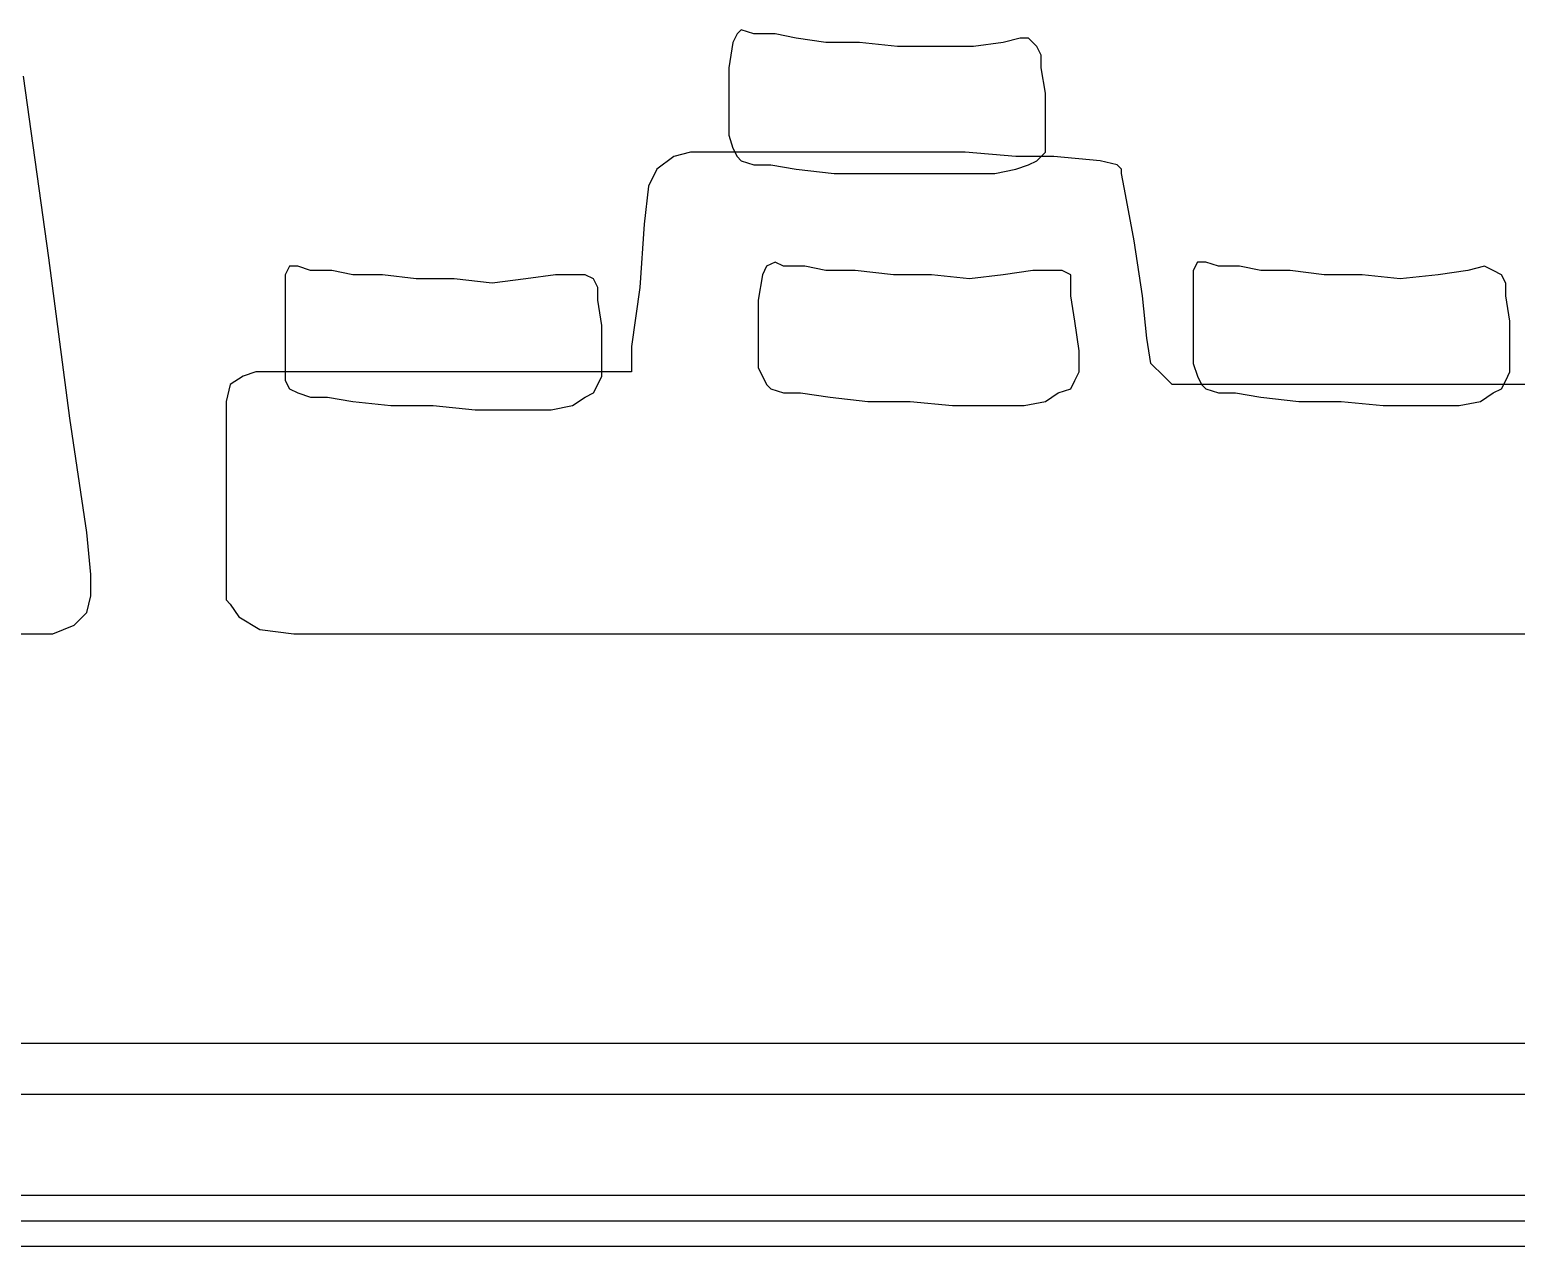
# Model space of a CAD drawing. Header units: millimetres. Extents: x 37541 to 999880, y 4425 to 1416340.
# Drawn here: x 372799.3 to 373291.8, y 1338528.7 to 1338931.6 of the extents above; entities that cross this region are included whole.
import ezdxf

# ---------------------------------------------------------------- set-up
doc = ezdxf.new("R2010")
doc.units = ezdxf.units.MM
doc.header["$LTSCALE"] = 150
doc.layers.get('0').update_dxf_attribs({"lineweight": 0})
doc.layers.add('-----20 General Symbol', color=3, linetype='Continuous')

# ---------------------------------------------------------------- blocks, each defined once
blk = doc.blocks.new('lkjlak')
for p, q in [((480680.88, 238987.14), (480680.24, 238985.84)), ((480680.88, 238987.14), (480680.24, 238985.84)), ((480681.53, 238987.78), (480680.88, 238987.14)), ((480681.53, 238987.78), (480680.88, 238987.14)), ((480683.47, 238987.14), (480681.53, 238987.78)), ((480683.47, 238987.14), (480681.53, 238987.78)), ((480684.77, 238987.14), (480683.47, 238987.14)), ((480684.77, 238987.14), (480683.47, 238987.14)), ((480686.71, 238987.14), (480684.77, 238987.14)), ((480686.71, 238987.14), (480684.77, 238987.14)), ((480684.77, 238987.14), (480684.77, 238987.14)), ((480689.94, 238986.49), (480686.71, 238987.14)), ((480689.94, 238986.49), (480686.71, 238987.14)), ((480694.47, 238985.84), (480689.94, 238986.49)), ((480694.47, 238985.84), (480689.94, 238986.49)), ((480724.24, 238986.49), (480721.65, 238985.84)), ((480724.24, 238986.49), (480721.65, 238985.84)), ((480725.54, 238986.49), (480724.24, 238986.49)), ((480725.54, 238986.49), (480724.24, 238986.49)), ((480726.83, 238985.2), (480725.54, 238986.49)), ((480726.83, 238985.2), (480725.54, 238986.49)), ((480680.24, 238985.84), (480679.59, 238981.96)), ((480680.24, 238985.84), (480679.59, 238981.96)), ((480680.24, 238985.84), (480680.24, 238985.84)), ((480699.65, 238985.84), (480694.47, 238985.84)), ((480699.65, 238985.84), (480694.47, 238985.84)), ((480705.47, 238985.2), (480699.65, 238985.84)), ((480705.47, 238985.2), (480699.65, 238985.84)), ((480711.3, 238985.2), (480705.47, 238985.2)), ((480711.3, 238985.2), (480705.47, 238985.2)), ((480717.12, 238985.2), (480711.3, 238985.2)), ((480717.12, 238985.2), (480711.3, 238985.2)), ((480721.65, 238985.84), (480717.12, 238985.2)), ((480721.65, 238985.84), (480717.12, 238985.2)), ((480721.65, 238985.84), (480721.65, 238985.84)), ((480727.48, 238983.9), (480726.83, 238985.2)), ((480727.48, 238983.9), (480726.83, 238985.2)), ((480727.48, 238981.96), (480727.48, 238983.9)), ((480727.48, 238983.9), (480727.48, 238983.9)), ((480727.48, 238983.9), (480727.48, 238983.9)), ((480727.48, 238981.96), (480727.48, 238983.9)), ((480679.59, 238981.96), (480679.59, 238978.08)), ((480679.59, 238981.96), (480679.59, 238978.08)), ((480728.12, 238978.08), (480727.48, 238981.96)), ((480728.12, 238978.08), (480727.48, 238981.96)), ((480575.4, 238952.84), (480571.51, 238980.67)), ((480679.59, 238978.08), (480679.59, 238974.19)), ((480679.59, 238978.08), (480679.59, 238974.19)), ((480728.12, 238973.55), (480728.12, 238978.08)), ((480728.12, 238973.55), (480728.12, 238978.08)), ((480679.59, 238974.19), (480679.59, 238971.61)), ((480679.59, 238974.19), (480679.59, 238971.61)), ((480728.12, 238970.96), (480728.12, 238973.55)), ((480728.12, 238970.96), (480728.12, 238973.55)), ((480679.59, 238971.61), (480680.24, 238969.66)), ((480679.59, 238971.61), (480679.59, 238971.61)), ((480679.59, 238971.61), (480680.24, 238969.66)), ((480728.12, 238969.02), (480728.12, 238970.96)), ((480728.12, 238969.02), (480728.12, 238970.96)), ((480728.12, 238970.96), (480728.12, 238970.96)), ((480671.18, 238968.37), (480668.59, 238966.43)), ((480673.76, 238969.02), (480671.18, 238968.37)), ((480675.06, 238969.02), (480673.76, 238969.02)), ((480677, 238969.02), (480675.06, 238969.02)), ((480682.18, 238969.02), (480677, 238969.02)), ((480680.24, 238969.66), (480680.88, 238968.37)), ((480680.24, 238969.66), (480680.88, 238968.37)), ((480680.88, 238968.37), (480681.53, 238967.72)), ((480680.88, 238968.37), (480681.53, 238967.72)), ((480689.3, 238969.02), (480682.18, 238969.02)), ((480697.71, 238969.02), (480689.3, 238969.02)), ((480707.42, 238969.02), (480697.71, 238969.02)), ((480715.83, 238969.02), (480707.42, 238969.02)), ((480723.59, 238968.37), (480715.83, 238969.02)), ((480729.42, 238968.37), (480723.59, 238968.37)), ((480726.83, 238967.72), (480728.12, 238969.02)), ((480726.83, 238967.72), (480728.12, 238969.02)), ((480736.54, 238967.72), (480729.42, 238968.37)), ((480668.59, 238966.43), (480667.29, 238963.84)), ((480681.53, 238967.72), (480683.47, 238967.08)), ((480681.53, 238967.72), (480683.47, 238967.08)), ((480683.47, 238967.08), (480686.06, 238967.08)), ((480683.47, 238967.08), (480683.47, 238967.08)), ((480683.47, 238967.08), (480686.06, 238967.08)), ((480686.06, 238967.08), (480689.94, 238966.43)), ((480686.06, 238967.08), (480689.94, 238966.43)), ((480689.94, 238966.43), (480695.77, 238965.78)), ((480689.94, 238966.43), (480695.77, 238965.78)), ((480695.77, 238965.78), (480702.24, 238965.78)), ((480695.77, 238965.78), (480702.24, 238965.78)), ((480702.24, 238965.78), (480708.71, 238965.78)), ((480702.24, 238965.78), (480708.71, 238965.78)), ((480708.71, 238965.78), (480715.18, 238965.78)), ((480708.71, 238965.78), (480715.18, 238965.78)), ((480715.18, 238965.78), (480720.36, 238965.78)), ((480715.18, 238965.78), (480720.36, 238965.78)), ((480720.36, 238965.78), (480723.59, 238966.43)), ((480720.36, 238965.78), (480723.59, 238966.43)), ((480723.59, 238966.43), (480725.54, 238967.08)), ((480723.59, 238966.43), (480725.54, 238967.08)), ((480723.59, 238966.43), (480723.59, 238966.43)), ((480725.54, 238967.08), (480726.83, 238967.72)), ((480725.54, 238967.08), (480726.83, 238967.72)), ((480739.13, 238967.08), (480736.54, 238967.72)), ((480739.77, 238966.43), (480739.13, 238967.08)), ((480739.77, 238965.78), (480739.77, 238966.43)), ((480740.42, 238962.55), (480739.77, 238965.78)), ((480667.29, 238963.84), (480666.64, 238958.02)), ((480741.72, 238955.43), (480740.42, 238962.55)), ((480666.64, 238958.02), (480666, 238948.31)), ((480743.01, 238947.01), (480741.72, 238955.43)), ((480578.63, 238928.25), (480575.4, 238952.84)), ((480686.71, 238952.19), (480685.41, 238951.54)), ((480686.71, 238952.19), (480685.41, 238951.54)), ((480688, 238951.54), (480686.71, 238952.19)), ((480688, 238951.54), (480686.71, 238952.19)), ((480751.42, 238952.19), (480750.78, 238950.9)), ((480751.42, 238952.19), (480750.78, 238950.9)), ((480752.72, 238952.19), (480751.42, 238952.19)), ((480752.72, 238952.19), (480751.42, 238952.19)), ((480754.66, 238951.54), (480752.72, 238952.19)), ((480754.66, 238951.54), (480752.72, 238952.19)), ((480612.28, 238951.54), (480611.64, 238950.25)), ((480612.28, 238951.54), (480611.64, 238950.25)), ((480611.64, 238950.25), (480611.64, 238945.72)), ((480611.64, 238950.25), (480611.64, 238950.25)), ((480611.64, 238950.25), (480611.64, 238945.72)), ((480613.58, 238951.54), (480612.28, 238951.54)), ((480613.58, 238951.54), (480612.28, 238951.54)), ((480615.52, 238950.9), (480613.58, 238951.54)), ((480615.52, 238950.9), (480613.58, 238951.54)), ((480616.81, 238950.9), (480615.52, 238950.9)), ((480616.81, 238950.9), (480615.52, 238950.9)), ((480618.76, 238950.9), (480616.81, 238950.9)), ((480618.76, 238950.9), (480616.81, 238950.9)), ((480616.81, 238950.9), (480616.81, 238950.9)), ((480621.99, 238950.25), (480618.76, 238950.9)), ((480621.99, 238950.25), (480618.76, 238950.9)), ((480626.52, 238950.25), (480621.99, 238950.25)), ((480626.52, 238950.25), (480621.99, 238950.25)), ((480631.7, 238949.6), (480626.52, 238950.25)), ((480631.7, 238949.6), (480626.52, 238950.25)), ((480653.05, 238950.25), (480648.52, 238949.6)), ((480653.05, 238950.25), (480648.52, 238949.6)), ((480655.64, 238950.25), (480653.05, 238950.25)), ((480655.64, 238950.25), (480653.05, 238950.25)), ((480653.05, 238950.25), (480653.05, 238950.25)), ((480657.58, 238950.25), (480655.64, 238950.25)), ((480657.58, 238950.25), (480655.64, 238950.25)), ((480658.88, 238949.6), (480657.58, 238950.25)), ((480658.88, 238949.6), (480657.58, 238950.25)), ((480684.77, 238950.25), (480684.12, 238946.37)), ((480684.77, 238950.25), (480684.12, 238946.37)), ((480685.41, 238951.54), (480684.77, 238950.25)), ((480685.41, 238951.54), (480684.77, 238950.25)), ((480684.77, 238950.25), (480684.77, 238950.25)), ((480689.94, 238951.54), (480688, 238951.54)), ((480689.94, 238951.54), (480688, 238951.54)), ((480691.24, 238951.54), (480689.94, 238951.54)), ((480691.24, 238951.54), (480689.94, 238951.54)), ((480689.94, 238951.54), (480689.94, 238951.54)), ((480694.47, 238950.9), (480691.24, 238951.54)), ((480694.47, 238950.9), (480691.24, 238951.54)), ((480699, 238950.9), (480694.47, 238950.9)), ((480699, 238950.9), (480694.47, 238950.9)), ((480704.83, 238950.25), (480699, 238950.9)), ((480704.83, 238950.25), (480699, 238950.9)), ((480710.65, 238950.25), (480704.83, 238950.25)), ((480710.65, 238950.25), (480704.83, 238950.25)), ((480716.48, 238949.6), (480710.65, 238950.25)), ((480716.48, 238949.6), (480710.65, 238950.25)), ((480721.65, 238950.25), (480716.48, 238949.6)), ((480721.65, 238950.25), (480716.48, 238949.6)), ((480726.18, 238950.9), (480721.65, 238950.25)), ((480726.18, 238950.9), (480721.65, 238950.25)), ((480728.77, 238950.9), (480726.18, 238950.9)), ((480728.77, 238950.9), (480726.18, 238950.9)), ((480726.18, 238950.9), (480726.18, 238950.9)), ((480730.71, 238950.9), (480728.77, 238950.9)), ((480730.71, 238950.9), (480728.77, 238950.9)), ((480732.01, 238950.25), (480730.71, 238950.9)), ((480732.01, 238950.25), (480730.71, 238950.9)), ((480732.01, 238948.96), (480732.01, 238950.25)), ((480732.01, 238948.96), (480732.01, 238950.25)), ((480750.78, 238950.9), (480750.78, 238946.37)), ((480750.78, 238950.9), (480750.78, 238950.9)), ((480750.78, 238950.9), (480750.78, 238946.37)), ((480755.95, 238951.54), (480754.66, 238951.54)), ((480755.95, 238951.54), (480754.66, 238951.54)), ((480757.89, 238951.54), (480755.95, 238951.54)), ((480757.89, 238951.54), (480755.95, 238951.54)), ((480755.95, 238951.54), (480755.95, 238951.54)), ((480761.13, 238950.9), (480757.89, 238951.54)), ((480761.13, 238950.9), (480757.89, 238951.54)), ((480765.66, 238950.9), (480761.13, 238950.9)), ((480765.66, 238950.9), (480761.13, 238950.9)), ((480770.84, 238950.25), (480765.66, 238950.9)), ((480770.84, 238950.25), (480765.66, 238950.9)), ((480776.66, 238950.25), (480770.84, 238950.25)), ((480776.66, 238950.25), (480770.84, 238950.25)), ((480782.49, 238949.6), (480776.66, 238950.25)), ((480782.49, 238949.6), (480776.66, 238950.25)), ((480788.31, 238950.25), (480782.49, 238949.6)), ((480788.31, 238950.25), (480782.49, 238949.6)), ((480792.84, 238950.9), (480788.31, 238950.25)), ((480792.84, 238950.9), (480788.31, 238950.25)), ((480795.43, 238951.54), (480792.84, 238950.9)), ((480795.43, 238951.54), (480792.84, 238950.9)), ((480792.84, 238950.9), (480792.84, 238950.9)), ((480796.72, 238950.9), (480795.43, 238951.54)), ((480796.72, 238950.9), (480795.43, 238951.54)), ((480798.02, 238950.25), (480796.72, 238950.9)), ((480798.02, 238950.25), (480796.72, 238950.9)), ((480798.66, 238948.96), (480798.02, 238950.25)), ((480798.66, 238948.96), (480798.02, 238950.25)), ((480637.52, 238949.6), (480631.7, 238949.6)), ((480637.52, 238949.6), (480631.7, 238949.6)), ((480643.35, 238948.96), (480637.52, 238949.6)), ((480643.35, 238948.96), (480637.52, 238949.6)), ((480648.52, 238949.6), (480643.35, 238948.96)), ((480648.52, 238949.6), (480643.35, 238948.96)), ((480659.53, 238948.31), (480658.88, 238949.6)), ((480659.53, 238948.31), (480658.88, 238949.6)), ((480659.53, 238946.37), (480659.53, 238948.31)), ((480659.53, 238948.31), (480659.53, 238948.31)), ((480659.53, 238948.31), (480659.53, 238948.31)), ((480659.53, 238946.37), (480659.53, 238948.31)), ((480666, 238948.31), (480664.7, 238939.25)), ((480732.01, 238947.01), (480732.01, 238948.96)), ((480732.01, 238948.96), (480732.01, 238948.96)), ((480732.01, 238948.96), (480732.01, 238948.96)), ((480732.01, 238947.01), (480732.01, 238948.96)), ((480798.66, 238947.01), (480798.66, 238948.96)), ((480798.66, 238948.96), (480798.66, 238948.96)), ((480798.66, 238948.96), (480798.66, 238948.96)), ((480798.66, 238947.01), (480798.66, 238948.96)), ((480611.64, 238945.72), (480611.64, 238941.84)), ((480611.64, 238945.72), (480611.64, 238941.84)), ((480660.17, 238942.48), (480659.53, 238946.37)), ((480660.17, 238942.48), (480659.53, 238946.37)), ((480684.12, 238946.37), (480684.12, 238942.48)), ((480684.12, 238946.37), (480684.12, 238942.48)), ((480732.65, 238943.13), (480732.01, 238947.01)), ((480732.65, 238943.13), (480732.01, 238947.01)), ((480743.66, 238940.54), (480743.01, 238947.01)), ((480750.78, 238946.37), (480750.78, 238942.48)), ((480750.78, 238946.37), (480750.78, 238942.48)), ((480799.31, 238943.13), (480798.66, 238947.01)), ((480799.31, 238943.13), (480798.66, 238947.01)), ((480733.3, 238938.6), (480732.65, 238943.13)), ((480733.3, 238938.6), (480732.65, 238943.13)), ((480799.31, 238938.6), (480799.31, 238943.13)), ((480799.31, 238938.6), (480799.31, 238943.13)), ((480611.64, 238941.84), (480611.64, 238937.95)), ((480611.64, 238941.84), (480611.64, 238937.95)), ((480660.17, 238937.95), (480660.17, 238942.48)), ((480660.17, 238937.95), (480660.17, 238942.48)), ((480684.12, 238942.48), (480684.12, 238938.6)), ((480684.12, 238942.48), (480684.12, 238938.6)), ((480744.3, 238936.66), (480743.66, 238940.54)), ((480750.78, 238942.48), (480750.78, 238938.6)), ((480750.78, 238942.48), (480750.78, 238938.6)), ((480664.7, 238939.25), (480664.7, 238935.36)), ((480684.12, 238938.6), (480684.12, 238936.01)), ((480684.12, 238938.6), (480684.12, 238936.01)), ((480733.3, 238935.36), (480733.3, 238938.6)), ((480733.3, 238935.36), (480733.3, 238938.6)), ((480750.78, 238938.6), (480750.78, 238936.66)), ((480750.78, 238938.6), (480750.78, 238936.66)), ((480799.31, 238935.36), (480799.31, 238938.6)), ((480799.31, 238935.36), (480799.31, 238938.6)), ((480611.64, 238937.95), (480611.64, 238935.36)), ((480611.64, 238937.95), (480611.64, 238935.36)), ((480660.17, 238934.72), (480660.17, 238937.95)), ((480660.17, 238934.72), (480660.17, 238937.95)), ((480684.12, 238936.01), (480684.77, 238934.72)), ((480684.12, 238936.01), (480684.12, 238936.01)), ((480684.12, 238936.01), (480684.77, 238934.72)), ((480746.25, 238934.72), (480744.3, 238936.66)), ((480750.78, 238936.66), (480751.42, 238934.72)), ((480750.78, 238936.66), (480750.78, 238936.66)), ((480750.78, 238936.66), (480751.42, 238934.72)), ((480605.17, 238934.72), (480603.22, 238933.42)), ((480607.11, 238935.36), (480605.17, 238934.72)), ((480609.05, 238935.36), (480607.11, 238935.36)), ((480612.28, 238935.36), (480609.05, 238935.36)), ((480611.64, 238935.36), (480611.64, 238934.07)), ((480611.64, 238935.36), (480611.64, 238935.36)), ((480611.64, 238935.36), (480611.64, 238934.07)), ((480611.64, 238934.07), (480612.28, 238932.78)), ((480611.64, 238934.07), (480612.28, 238932.78)), ((480618.76, 238935.36), (480612.28, 238935.36)), ((480627.82, 238935.36), (480618.76, 238935.36)), ((480638.17, 238935.36), (480627.82, 238935.36)), ((480647.88, 238935.36), (480638.17, 238935.36)), ((480656.29, 238935.36), (480647.88, 238935.36)), ((480662.11, 238935.36), (480656.29, 238935.36)), ((480659.53, 238933.42), (480660.17, 238934.72)), ((480659.53, 238933.42), (480660.17, 238934.72)), ((480660.17, 238934.72), (480660.17, 238934.72)), ((480664.7, 238935.36), (480662.11, 238935.36)), ((480684.77, 238934.72), (480685.41, 238933.42)), ((480684.77, 238934.72), (480685.41, 238933.42)), ((480732.01, 238932.78), (480732.65, 238934.07)), ((480732.01, 238932.78), (480732.65, 238934.07)), ((480732.65, 238934.07), (480733.3, 238935.36)), ((480732.65, 238934.07), (480733.3, 238935.36)), ((480733.3, 238935.36), (480733.3, 238935.36)), ((480747.54, 238933.42), (480746.25, 238934.72)), ((480751.42, 238934.72), (480752.07, 238933.42)), ((480751.42, 238934.72), (480752.07, 238933.42)), ((480798.02, 238932.78), (480798.66, 238934.07)), ((480798.02, 238932.78), (480798.66, 238934.07)), ((480798.66, 238934.07), (480799.31, 238935.36)), ((480798.66, 238934.07), (480799.31, 238935.36)), ((480799.31, 238935.36), (480799.31, 238935.36)), ((480603.22, 238933.42), (480602.58, 238930.83)), ((480612.28, 238932.78), (480613.58, 238932.13)), ((480612.28, 238932.78), (480613.58, 238932.13)), ((480613.58, 238932.13), (480615.52, 238931.48)), ((480613.58, 238932.13), (480615.52, 238931.48)), ((480615.52, 238931.48), (480618.11, 238931.48)), ((480615.52, 238931.48), (480615.52, 238931.48)), ((480615.52, 238931.48), (480618.11, 238931.48)), ((480618.11, 238931.48), (480621.99, 238930.83)), ((480618.11, 238931.48), (480621.99, 238930.83)), ((480655.64, 238930.19), (480657.58, 238931.48)), ((480655.64, 238930.19), (480657.58, 238931.48)), ((480657.58, 238931.48), (480658.88, 238932.13)), ((480657.58, 238931.48), (480658.88, 238932.13)), ((480658.88, 238932.13), (480659.53, 238933.42)), ((480658.88, 238932.13), (480659.53, 238933.42)), ((480685.41, 238933.42), (480686.06, 238932.78)), ((480685.41, 238933.42), (480686.06, 238932.78)), ((480686.06, 238932.78), (480688, 238932.13)), ((480686.06, 238932.78), (480688, 238932.13)), ((480688, 238932.13), (480690.59, 238932.13)), ((480688, 238932.13), (480688, 238932.13)), ((480688, 238932.13), (480690.59, 238932.13)), ((480690.59, 238932.13), (480695.12, 238931.48)), ((480690.59, 238932.13), (480695.12, 238931.48)), ((480695.12, 238931.48), (480700.94, 238930.83)), ((480695.12, 238931.48), (480700.94, 238930.83)), ((480728.12, 238930.83), (480730.07, 238932.13)), ((480728.12, 238930.83), (480730.07, 238932.13)), ((480730.07, 238932.13), (480732.01, 238932.78)), ((480730.07, 238932.13), (480732.01, 238932.78)), ((480750.13, 238933.42), (480747.54, 238933.42)), ((480752.72, 238933.42), (480750.13, 238933.42)), ((480752.07, 238933.42), (480752.72, 238932.78)), ((480752.07, 238933.42), (480752.72, 238932.78)), ((480757.89, 238933.42), (480752.72, 238933.42)), ((480752.72, 238932.78), (480754.66, 238932.13)), ((480752.72, 238932.78), (480754.66, 238932.13)), ((480754.66, 238932.13), (480757.25, 238932.13)), ((480754.66, 238932.13), (480754.66, 238932.13)), ((480754.66, 238932.13), (480757.25, 238932.13)), ((480757.25, 238932.13), (480761.13, 238931.48)), ((480757.25, 238932.13), (480761.13, 238931.48)), ((480764.37, 238933.42), (480757.89, 238933.42)), ((480761.13, 238931.48), (480766.95, 238930.83)), ((480761.13, 238931.48), (480766.95, 238930.83)), ((480772.13, 238933.42), (480764.37, 238933.42)), ((480780.54, 238933.42), (480772.13, 238933.42)), ((480788.31, 238933.42), (480780.54, 238933.42)), ((480796.08, 238933.42), (480788.31, 238933.42)), ((480794.78, 238930.83), (480796.72, 238932.13)), ((480794.78, 238930.83), (480796.72, 238932.13)), ((480801.9, 238933.42), (480796.08, 238933.42)), ((480796.72, 238932.13), (480798.02, 238932.78)), ((480796.72, 238932.13), (480798.02, 238932.78)), ((480602.58, 238930.83), (480602.58, 238925.01)), ((480621.99, 238930.83), (480627.82, 238930.19)), ((480621.99, 238930.83), (480627.82, 238930.19)), ((480627.82, 238930.19), (480634.29, 238930.19)), ((480627.82, 238930.19), (480634.29, 238930.19)), ((480634.29, 238930.19), (480640.76, 238929.54)), ((480634.29, 238930.19), (480640.76, 238929.54)), ((480640.76, 238929.54), (480647.23, 238929.54)), ((480640.76, 238929.54), (480647.23, 238929.54)), ((480647.23, 238929.54), (480652.41, 238929.54)), ((480647.23, 238929.54), (480652.41, 238929.54)), ((480652.41, 238929.54), (480655.64, 238930.19)), ((480652.41, 238929.54), (480655.64, 238930.19)), ((480655.64, 238930.19), (480655.64, 238930.19)), ((480700.94, 238930.83), (480707.42, 238930.83)), ((480700.94, 238930.83), (480707.42, 238930.83)), ((480707.42, 238930.83), (480713.89, 238930.19)), ((480707.42, 238930.83), (480713.89, 238930.19)), ((480713.89, 238930.19), (480719.71, 238930.19)), ((480713.89, 238930.19), (480719.71, 238930.19)), ((480719.71, 238930.19), (480724.89, 238930.19)), ((480719.71, 238930.19), (480724.89, 238930.19)), ((480724.89, 238930.19), (480728.12, 238930.83)), ((480724.89, 238930.19), (480728.12, 238930.83)), ((480728.12, 238930.83), (480728.12, 238930.83)), ((480766.95, 238930.83), (480773.43, 238930.83)), ((480766.95, 238930.83), (480773.43, 238930.83)), ((480773.43, 238930.83), (480779.9, 238930.19)), ((480773.43, 238930.83), (480779.9, 238930.19)), ((480779.9, 238930.19), (480786.37, 238930.19)), ((480779.9, 238930.19), (480786.37, 238930.19)), ((480786.37, 238930.19), (480791.55, 238930.19)), ((480786.37, 238930.19), (480791.55, 238930.19)), ((480791.55, 238930.19), (480794.78, 238930.83)), ((480791.55, 238930.19), (480794.78, 238930.83)), ((480794.78, 238930.83), (480794.78, 238930.83)), ((480581.22, 238910.77), (480578.63, 238928.25)), ((480602.58, 238925.01), (480602.58, 238914.66)), ((480602.58, 238914.66), (480602.58, 238904.95)), ((480581.87, 238904.3), (480581.22, 238910.77)), ((480581.87, 238901.07), (480581.87, 238904.3)), ((480602.58, 238904.95), (480602.58, 238900.42)), ((480581.22, 238898.48), (480581.87, 238901.07)), ((480602.58, 238900.42), (480603.22, 238899.77)), ((480603.22, 238899.77), (480604.52, 238897.83)), ((480579.28, 238896.54), (480581.22, 238898.48)), ((480604.52, 238897.83), (480607.75, 238895.89)), ((480570.22, 238895.24), (480572.81, 238895.24)), ((480572.81, 238895.24), (480574.75, 238895.24)), ((480574.75, 238895.24), (480576.04, 238895.24)), ((480576.04, 238895.24), (480579.28, 238896.54)), ((480607.75, 238895.89), (480612.93, 238895.24)), ((480612.93, 238895.24), (480614.87, 238895.24)), ((480612.93, 238895.24), (480612.93, 238895.24)), ((480614.87, 238895.24), (480621.34, 238895.24)), ((480621.34, 238895.24), (480631.05, 238895.24)), ((480631.05, 238895.24), (480643.35, 238895.24)), ((480643.35, 238895.24), (480657.58, 238895.24)), ((480657.58, 238895.24), (480674.41, 238895.24)), ((480674.41, 238895.24), (480691.88, 238895.24)), ((480691.88, 238895.24), (480710, 238895.24)), ((480710, 238895.24), (480728.12, 238895.24)), ((480728.12, 238895.24), (480745.6, 238895.24)), ((480745.6, 238895.24), (480761.78, 238895.24)), ((480761.78, 238895.24), (480776.66, 238895.24)), ((480776.66, 238895.24), (480789.6, 238895.24)), ((480789.6, 238895.24), (480799.31, 238895.24)), ((480799.31, 238895.24), (480805.78, 238895.24)), ((481205.08, 238832.47), (479449.99, 238832.47)), ((479449.99, 238824.7), (481205.08, 238824.7)), ((481163.01, 238809.17), (479484.94, 238809.17)), ((479484.94, 238805.29), (481163.01, 238805.29)), ((479484.94, 238801.4), (481163.01, 238801.4))]:
    blk.add_line(p, q)

msp = doc.modelspace()

# ---------------------------------------------------------------- block references
at = {"layer": '-----20 General Symbol', "xscale": 2.161992537151013, "yscale": 2.161992537151013, "zscale": 2.161992537151013}
msp.add_blockref('lkjlak', (-666194.788, 822241.81), dxfattribs=at)

doc.saveas('drawing.dxf')
